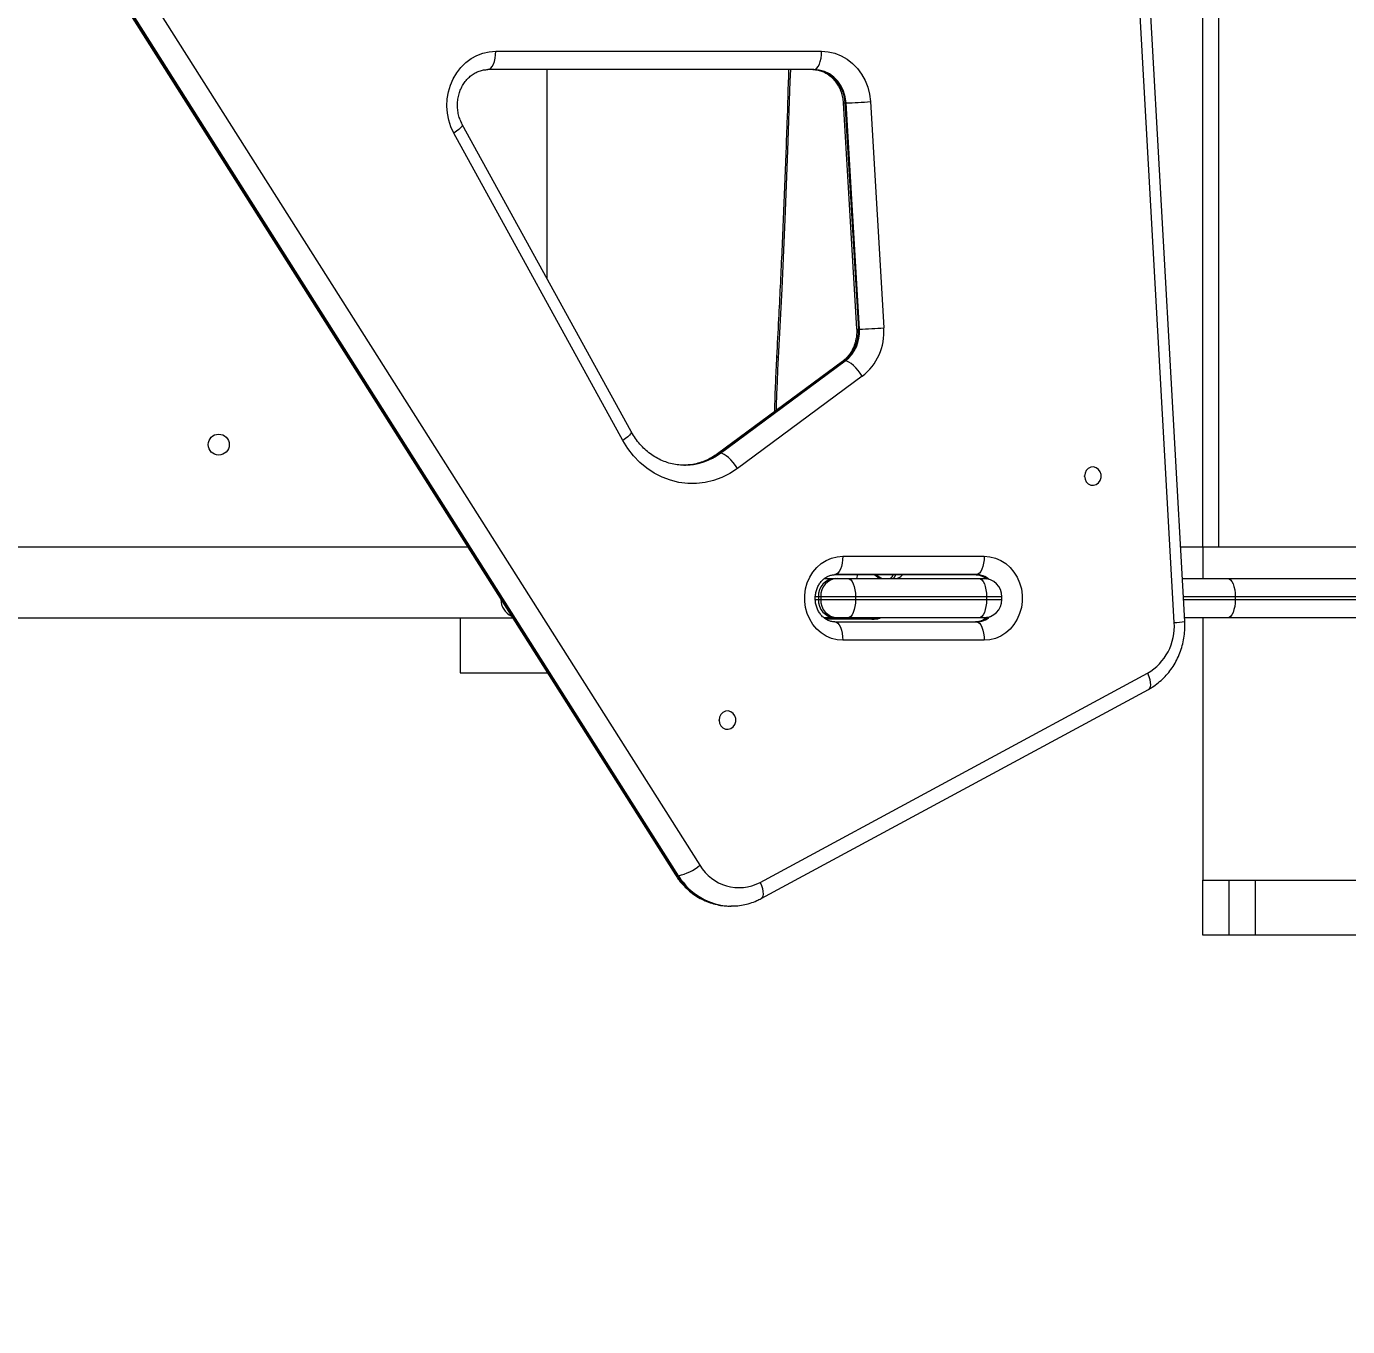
# Model space of a CAD drawing. Header units: millimetres. Extents: x -5609 to 5139, y -3980 to 3221.
# Drawn here: x -1968 to -1465, y -393 to 102 of the extents above; entities that cross this region are included whole.
import ezdxf

# ---------------------------------------------------------------- set-up
doc = ezdxf.new("R2010")
doc.units = ezdxf.units.MM
for name, color, linetype in [('DIKOM_ОБЪЕКТ', 7, 'Continuous'), ('DIKOM_РАЗМЕР_ЗОНА', 7, 'Continuous'), ('DIKOM_РАЗМЕР_ОБЪЕКТА', 7, 'Continuous')]:
    doc.layers.add(name, color=color, linetype=linetype)
doc.styles.add('style1', font='arial.ttf', dxfattribs={"width": 0.8})
doc.dimstyles.new('1-50', dxfattribs={"dimtxt": 300, "dimasz": 200, "dimexe": 100, "dimexo": 0, "dimgap": 100, "dimtad": 1, "dimtxsty": 'style1', "dimcen": 200, "dimclrd": 7, "dimclre": 7, "dimclrt": 7, "dimadec": 1, "dimazin": 2, "dimtfac": 1, "dimtmove": 0, "dimatfit": 2, "dimfxl": 0, "dimlwd": 25, "dimlwe": 18, "dimarcsym": 0})

# ---------------------------------------------------------------- blocks, each defined once
blk = doc.blocks.new('A$Cc336a1e3')
at = {"color": 7, "linetype": 'Continuous', "lineweight": 15}
for p, q in [((1300, 1176.9), (1300, 1822.9)), ((1289.06, 1148.11), (1273.24, 1430.27)), ((1293.09, 1148.5), (1277.27, 1430.66)), ((884.13, 1409.62), (1108.32, 1055.63)), ((874.83, 1405.88), (1099.02, 1051.89)), ((875.55, 1405.62), (1099.73, 1051.62)), ((1100.16, 1051.62), (875.97, 1405.62)), ((1030.55, 1365.82), (1154.72, 1365.83)), ((1151.76, 1358.83), (1027.59, 1358.82)), ((1050, 1358.82), (1050, 1279.35)), ((1162.95, 1346.19), (1168.06, 1259.98)), ((1163.6, 1346.15), (1164.03, 1346.15)), ((1163.6, 1346.15), (1168.72, 1259.93)), ((1169.14, 1259.93), (1164.03, 1346.15)), ((1173.32, 1346.61), (1178.43, 1260.39)), ((1078.97, 1217.48), (1014.61, 1334.59)), ((1082.15, 1220.85), (1017.79, 1337.96)), ((1168.72, 1259.93), (1169.14, 1259.93)), ((1162.66, 1247.59), (1115.08, 1212.44)), ((1163.29, 1247.78), (1115.71, 1212.63)), ((1116.13, 1212.63), (1163.71, 1247.78)), ((1163.29, 1247.78), (1163.71, 1247.78)), ((1170.2, 1241.96), (1122.62, 1206.81)), ((1115.71, 1212.63), (1116.13, 1212.63)), ((1254.91, 1203.77), (1254.91, 1204.04)), ((194.82, 1176.9), (1019.85, 1176.9)), ((1162.75, 1173.34), (1216.68, 1173.34)), ((1291.5, 1176.9), (1300, 1176.9)), ((1300, 1176.9), (1400, 1176.9)), ((1155.83, 1164.9), (1159.84, 1164.9)), ((1213.72, 1166.34), (1159.8, 1166.34)), ((1159.8, 1166.34), (1213.3, 1166.34)), ((1159.84, 1164.9), (1160.72, 1164.9)), ((1160.72, 1164.9), (1164.69, 1164.9)), ((1164.69, 1164.9), (1214.65, 1164.9)), ((1213.3, 1166.34), (1213.72, 1166.34)), ((1214.65, 1164.9), (1216.39, 1164.9)), ((1216.39, 1164.9), (1217.18, 1164.9)), ((1217.03, 1165.09), (1217.03, 1164.9)), ((1292.17, 1164.9), (1309.41, 1164.9)), ((1309.41, 1164.9), (1390.59, 1164.9)), ((1154.38, 1157.9), (1153.49, 1157.9)), ((1153.49, 1157.9), (1153.49, 1156.9)), ((1167.62, 1157.9), (1154.38, 1157.9)), ((1154.38, 1157.9), (1154.38, 1156.9)), ((1167.62, 1157.9), (1167.62, 1156.9)), ((1217.58, 1157.9), (1167.62, 1157.9)), ((1217.58, 1157.9), (1217.58, 1156.9)), ((1223.39, 1156.9), (1223.39, 1157.9)), ((1312.34, 1157.9), (1312.34, 1156.9)), ((1387.66, 1157.9), (1312.34, 1157.9)), ((1032.51, 1156.91), (1032.51, 1156.9)), ((1153.49, 1156.9), (1154.38, 1156.9)), ((1154.38, 1156.9), (1167.62, 1156.9)), ((1167.62, 1156.9), (1217.58, 1156.9)), ((1312.34, 1156.9), (1387.66, 1156.9)), ((194.82, 1149.9), (1036.95, 1149.9)), ((1017, 1149.9), (1017, 1128.9)), ((1159.84, 1149.9), (1155.74, 1149.9)), ((1173.87, 1149.44), (1156.27, 1149.44)), ((1159.8, 1148.34), (1213.72, 1148.34)), ((1160.72, 1149.9), (1159.84, 1149.9)), ((1164.69, 1149.9), (1160.72, 1149.9)), ((1214.65, 1149.9), (1164.69, 1149.9)), ((1173.87, 1149.44), (1174.78, 1149.44)), ((1213.3, 1148.34), (1213.72, 1148.34)), ((1216.39, 1149.9), (1214.65, 1149.9)), ((1217.33, 1149.9), (1216.39, 1149.9)), ((1309.41, 1149.9), (1293.01, 1149.9)), ((1300, 1149.9), (1300, 1049.9)), ((1390.59, 1149.9), (1309.41, 1149.9)), ((1216.68, 1141.34), (1162.75, 1141.34)), ((1017, 1128.9), (1050.24, 1128.9)), ((1131.28, 1049.08), (1278.87, 1128.79)), ((1131.65, 1042.92), (1279.24, 1122.63)), ((1115.68, 1110.77), (1115.68, 1111.04)), ((1099.73, 1051.62), (1100.16, 1051.62)), ((1300, 1028.9), (1300, 1049.9)), ((1300, 1049.9), (1400, 1049.9)), ((1310, 1028.9), (1310, 1049.9)), ((1320, 1028.9), (1320, 1049.9)), ((1119.67, 1040.04), (1119.88, 1040.03)), ((1119.88, 1040.03), (1120.31, 1040.03)), ((1310, 1028.9), (1300, 1028.9)), ((1320, 1028.9), (1310, 1028.9)), ((1420, 1028.9), (1320, 1028.9))]:
    blk.add_line(p, q, dxfattribs=at)
at = {"color": 8, "linetype": 'Continuous', "lineweight": 15}
for p, q in [((1306, 1822.9), (1306, 1176.9)), ((1300, 1176.9), (1300, 1164.9)), ((1168.13, 1164.9), (1168.55, 1166.34)), ((1153.49, 1157.9), (1152.48, 1157.9)), ((1223.39, 1157.9), (1217.58, 1157.9)), ((1312.34, 1157.9), (1292.56, 1157.9)), ((1032.51, 1156.9), (1032.51, 1156.9)), ((1152.45, 1156.9), (1153.49, 1156.9)), ((1217.58, 1156.9), (1223.39, 1156.9)), ((1292.62, 1156.9), (1312.34, 1156.9))]:
    blk.add_line(p, q, dxfattribs=at)
at = {"color": 7, "linetype": 'Continuous', "lineweight": 15, "flags": 128}
for points in [[(1014.61, 1334.59), (1013.48, 1337), (1012.64, 1339.56), (1012.12, 1342.22), (1011.92, 1344.92), (1012.04, 1347.64), (1012.49, 1350.31), (1013.25, 1352.89), (1014.31, 1355.34), (1015.66, 1357.62), (1017.27, 1359.68), (1019.11, 1361.48), (1021.14, 1363.01), (1023.35, 1364.22), (1025.68, 1365.1), (1028.09, 1365.64), (1030.55, 1365.82)], [(1027.59, 1358.82), (1028.17, 1358.95), (1028.72, 1359.35), (1029.23, 1360), (1029.68, 1360.87), (1030.05, 1361.93), (1030.32, 1363.14), (1030.49, 1364.45), (1030.55, 1365.82)], [(1151.76, 1358.83), (1152.34, 1358.96), (1152.89, 1359.36), (1153.4, 1360.01), (1153.85, 1360.88), (1154.22, 1361.94), (1154.49, 1363.15), (1154.66, 1364.46), (1154.72, 1365.83)], [(1154.72, 1365.83), (1157.26, 1365.64), (1159.76, 1365.06), (1162.16, 1364.12), (1164.42, 1362.82), (1166.5, 1361.2), (1168.36, 1359.28), (1169.96, 1357.09), (1171.28, 1354.69), (1172.29, 1352.1), (1172.98, 1349.4), (1173.32, 1346.61)], [(1151.34, 1358.83), (1153.38, 1358.64), (1155.37, 1358.08), (1157.25, 1357.16), (1158.96, 1355.9), (1160.46, 1354.35), (1161.71, 1352.55), (1162.66, 1350.55), (1163.3, 1348.39), (1163.6, 1346.15)], [(1164.03, 1346.15), (1163.72, 1348.39), (1163.08, 1350.55), (1162.13, 1352.55), (1160.88, 1354.35), (1159.39, 1355.9), (1157.67, 1357.16), (1155.8, 1358.08), (1153.81, 1358.64), (1151.76, 1358.83)], [(1170.2, 1241.96), (1169.45, 1243.1), (1168.62, 1244.19), (1167.74, 1245.19), (1166.84, 1246.07), (1165.95, 1246.8), (1165.11, 1247.34), (1164.36, 1247.67), (1163.71, 1247.78)], [(1122.62, 1206.81), (1119.76, 1204.94), (1116.73, 1203.41), (1113.57, 1202.25), (1110.32, 1201.48), (1107.01, 1201.09), (1103.68, 1201.1), (1100.37, 1201.5), (1097.12, 1202.3), (1093.96, 1203.47), (1090.94, 1205.01), (1088.08, 1206.91), (1085.43, 1209.13), (1083.01, 1211.65), (1080.85, 1214.44), (1078.97, 1217.48)], [(1122.62, 1206.81), (1121.88, 1207.95), (1121.05, 1209.04), (1120.16, 1210.04), (1119.26, 1210.93), (1118.37, 1211.65), (1117.54, 1212.19), (1116.78, 1212.52), (1116.13, 1212.63)], [(1102.46, 1208.04), (1102.78, 1208.05), (1102.89, 1208.05)], [(1254.91, 1203.9), (1255.08, 1202.77), (1255.58, 1201.75), (1256.34, 1200.97), (1257.3, 1200.51), (1258.34, 1200.42), (1259.35, 1200.7), (1260.23, 1201.33), (1260.87, 1202.24), (1261.21, 1203.33), (1261.21, 1204.48), (1260.87, 1205.57), (1260.23, 1206.48), (1259.35, 1207.11), (1258.34, 1207.39), (1257.3, 1207.3), (1256.34, 1206.83), (1255.58, 1206.05), (1255.08, 1205.04), (1254.91, 1203.9)], [(1162.75, 1141.34), (1160.59, 1141.51), (1158.48, 1142.05), (1156.46, 1142.92), (1154.59, 1144.12), (1152.89, 1145.61), (1151.42, 1147.36), (1150.2, 1149.34), (1149.26, 1151.49), (1148.62, 1153.78), (1148.29, 1156.14), (1148.29, 1158.53), (1148.62, 1160.9), (1149.26, 1163.18), (1150.2, 1165.34), (1151.42, 1167.31), (1152.89, 1169.06), (1154.59, 1170.56), (1156.46, 1171.75), (1158.48, 1172.63), (1160.59, 1173.16), (1162.75, 1173.34)], [(1162.75, 1173.34), (1162.7, 1171.97), (1162.53, 1170.66), (1162.26, 1169.45), (1161.89, 1168.39), (1161.44, 1167.52), (1160.93, 1166.87), (1160.37, 1166.47), (1159.8, 1166.34)], [(1216.68, 1173.34), (1216.62, 1171.97), (1216.45, 1170.66), (1216.18, 1169.45), (1215.81, 1168.39), (1215.36, 1167.52), (1214.85, 1166.87), (1214.3, 1166.47), (1213.72, 1166.34)], [(1216.68, 1173.34), (1218.84, 1173.16), (1220.95, 1172.63), (1222.97, 1171.75), (1224.85, 1170.56), (1226.54, 1169.06), (1228.02, 1167.31), (1229.24, 1165.34), (1230.18, 1163.18), (1230.82, 1160.9), (1231.14, 1158.53), (1231.14, 1156.14), (1230.82, 1153.78), (1230.18, 1151.49), (1229.24, 1149.34), (1228.02, 1147.36), (1226.54, 1145.61), (1224.85, 1144.12), (1222.97, 1142.92), (1220.95, 1142.05), (1218.84, 1141.51), (1216.68, 1141.34)], [(1164.69, 1164.9), (1165.27, 1164.77), (1165.82, 1164.37), (1166.32, 1163.72), (1166.77, 1162.85), (1167.13, 1161.79), (1167.4, 1160.58), (1167.57, 1159.27), (1167.62, 1157.9)], [(1214.65, 1164.9), (1215.22, 1164.77), (1215.77, 1164.37), (1216.28, 1163.72), (1216.72, 1162.85), (1217.08, 1161.79), (1217.35, 1160.58), (1217.52, 1159.27), (1217.58, 1157.9)], [(1309.41, 1164.9), (1309.98, 1164.77), (1310.53, 1164.37), (1311.04, 1163.72), (1311.48, 1162.85), (1311.85, 1161.79), (1312.12, 1160.58), (1312.29, 1159.27), (1312.34, 1157.9)], [(1167.62, 1156.9), (1167.57, 1155.54), (1167.4, 1154.22), (1167.13, 1153.01), (1166.77, 1151.95), (1166.32, 1151.08), (1165.82, 1150.44), (1165.27, 1150.04), (1164.69, 1149.9)], [(1217.58, 1156.9), (1217.52, 1155.54), (1217.35, 1154.22), (1217.08, 1153.01), (1216.72, 1151.95), (1216.28, 1151.08), (1215.77, 1150.44), (1215.22, 1150.04), (1214.65, 1149.9)], [(1312.34, 1156.9), (1312.29, 1155.54), (1312.12, 1154.22), (1311.85, 1153.01), (1311.48, 1151.95), (1311.04, 1151.08), (1310.53, 1150.44), (1309.98, 1150.04), (1309.41, 1149.9)], [(1159.8, 1148.34), (1160.37, 1148.2), (1160.93, 1147.8), (1161.44, 1147.16), (1161.89, 1146.29), (1162.26, 1145.23), (1162.53, 1144.01), (1162.7, 1142.7), (1162.75, 1141.34)], [(1213.72, 1148.34), (1214.3, 1148.2), (1214.85, 1147.8), (1215.36, 1147.16), (1215.81, 1146.29), (1216.18, 1145.23), (1216.45, 1144.01), (1216.62, 1142.7), (1216.68, 1141.34)], [(1115.68, 1110.9), (1115.85, 1109.77), (1116.35, 1108.75), (1117.11, 1107.97), (1118.07, 1107.51), (1119.11, 1107.42), (1120.12, 1107.7), (1121, 1108.33), (1121.64, 1109.24), (1121.98, 1110.33), (1121.98, 1111.48), (1121.64, 1112.57), (1121, 1113.48), (1120.12, 1114.11), (1119.11, 1114.39), (1118.07, 1114.3), (1117.11, 1113.83), (1116.35, 1113.05), (1115.85, 1112.04), (1115.68, 1110.9)]]:
    blk.add_lwpolyline(points, dxfattribs=at)
at = {"color": 8, "linetype": 'Continuous', "lineweight": 15, "flags": 128}
for points in [[(1142.81, 1358.83), (1142.67, 1354.4), (1141.78, 1328), (1140.73, 1301.64), (1139.54, 1275.31), (1138.2, 1249.02)], [(1017.79, 1337.96), (1017.8, 1337.95), (1017.81, 1337.61), (1017.58, 1337.16), (1017.13, 1336.61), (1016.46, 1335.98), (1015.62, 1335.3), (1014.61, 1334.59)], [(1138.2, 1249.02), (1137.96, 1244.4), (1137.76, 1239.77), (1137.59, 1235.14), (1137.45, 1230.5), (1137.41, 1228.94)], [(1138.2, 1249.02), (1137.75, 1249.19), (1137.56, 1249.36), (1137.55, 1249.4)], [(1163.29, 1247.78), (1162.78, 1247.67), (1162.66, 1247.59)], [(1082.15, 1220.85), (1082.16, 1220.83), (1082.17, 1220.49), (1081.94, 1220.04), (1081.49, 1219.49), (1080.82, 1218.87), (1079.97, 1218.18), (1078.97, 1217.48)], [(1115.71, 1212.63), (1115.2, 1212.52), (1115.09, 1212.45)], [(1174.89, 1149.9), (1174.4, 1149.57), (1173.87, 1149.44)], [(1174.78, 1149.44), (1175.31, 1149.57), (1175.79, 1149.9)], [(1278.87, 1128.79), (1279.36, 1127.57), (1279.72, 1126.39), (1279.92, 1125.3), (1279.98, 1124.35), (1279.88, 1123.56), (1279.62, 1122.98), (1279.24, 1122.63)], [(1099.73, 1051.62), (1099.26, 1051.7), (1099.02, 1051.89)], [(1131.28, 1049.08), (1131.77, 1047.86), (1132.13, 1046.68), (1132.33, 1045.59), (1132.39, 1044.64), (1132.29, 1043.86), (1132.03, 1043.28), (1131.65, 1042.92)]]:
    blk.add_lwpolyline(points, dxfattribs=at)
at = {"color": 7, "linetype": 'Continuous', "lineweight": 15}
blk.add_circle((925, 1215.9), 4, dxfattribs=at)
at = {"color": 8, "linetype": 'Continuous', "lineweight": 15}
for centre, radius, start, end in [((1163.36, 1347.46), 1.33, 251.9443, 280.6739), ((1168.47, 1261.23), 1.32, 251.8592, 280.7387), ((1101.94, 1231), 22.96, 270.7919, 306.8462), ((1102.33, 1231.1), 23.05, 271.379, 306.7762), ((1179.54, 1170.66), 6.25, 223.7415, 246.9984), ((1178.36, 1167.69), 3.92, 314.7009, 339.7773), ((1179.26, 1167.69), 3.93, 314.7087, 339.7694), ((1213.26, 1158.69), 7.65, 52.1486, 89.7146), ((1213.66, 1158.62), 7.72, 50.1704, 89.5432), ((1213.24, 1156.06), 7.72, 270.4596, 309.9635), ((1213.65, 1156.08), 7.75, 270.5029, 312.3335), ((1288.11, 1178.85), 30.76, 271.7761, 279.3249), ((1120.23, 1063.95), 23.92, 211.0231, 268.648), ((1120.69, 1064.01), 23.98, 211.1088, 268.7716)]:
    blk.add_arc(centre, radius, start, end, dxfattribs=at)
at = {"color": 7, "linetype": 'Continuous', "lineweight": 15}
for centre, radius, start, end in [((1160.28, 1517.07), 170.96, 271.2572, 274.3745), ((1154.7, 1258.9), 14.06, 307.6782, 4.2019), ((1155.12, 1258.9), 14.05, 307.6768, 4.2034), ((1165.39, 1430.87), 170.98, 271.2574, 274.3744), ((1157.17, 1258.83), 21.31, 307.6777, 4.202), ((1160.18, 1158.22), 6.7, 92.9522, 182.6749), ((1161.07, 1158.22), 6.7, 92.9522, 182.6749), ((1216.39, 1157.9), 7, 0, 90), ((1039.51, 1156.9), 7, 180, 244.7298), ((1160.18, 1156.59), 6.7, 177.3251, 267.0478), ((1161.07, 1156.59), 6.7, 177.3251, 267.0478), ((1216.39, 1156.9), 7, 270, 0), ((1268.61, 1146.55), 20.51, 300.0346, 4.3619), ((1096.36, 1069.65), 18.42, 281.8877, 310.4559), ((1123.23, 1064.41), 17.31, 210.4582, 297.7168)]:
    blk.add_arc(centre, radius, start, end, dxfattribs=at)
at = {"color": 8, "linetype": 'Continuous', "lineweight": 15}
for centre, major_axis, ratio, start_param, end_param in [((1179.89, 1171.44), (-1.15, 6.92), 0.901802, 2.240042, 2.628347), ((1173.66, 1156.44), (-1.14, 6.92), 0.901809, 2.628152, 2.99366)]:
    blk.add_ellipse(centre, major_axis=major_axis, ratio=ratio, start_param=start_param, end_param=end_param, dxfattribs=at)
at = {"color": 7, "linetype": 'Continuous', "lineweight": 15}
for points, knots in [([(1017.79, 1337.96), (1017.65, 1338.22), (1017.22, 1339.06), (1016.63, 1340.58), (1016.15, 1342.54), (1015.93, 1344.57), (1015.97, 1346.6), (1016.27, 1348.6), (1016.83, 1350.52), (1017.62, 1352.32), (1018.63, 1353.95), (1019.82, 1355.39), (1021.18, 1356.61), (1022.67, 1357.59), (1024.27, 1358.29), (1025.92, 1358.73), (1027.04, 1358.79), (1027.59, 1358.82)], [0, 0, 0, 0, 0.030872, 0.099556, 0.168018, 0.236206, 0.30423, 0.372174, 0.440105, 0.508125, 0.576376, 0.645037, 0.714351, 0.784614, 0.856139, 0.929159, 1, 1, 1, 1]), ([(1142.14, 1358.83), (1141.93, 1352), (1141.46, 1336.87), (1140.58, 1313.46), (1139.52, 1288.6), (1138.5, 1267.25), (1137.8, 1254.19), (1137.55, 1249.4)], [0, 0, 0, 0, 0.186685, 0.413863, 0.641041, 0.868217, 1, 1, 1, 1]), ([(1151.34, 1358.83), (1151.57, 1358.82), (1152.4, 1358.8), (1153.81, 1358.57), (1155.51, 1357.98), (1157.12, 1357.08), (1158.59, 1355.92), (1159.89, 1354.52), (1160.99, 1352.91), (1161.87, 1351.13), (1162.51, 1349.22), (1162.84, 1347.55), (1162.92, 1346.54), (1162.95, 1346.19)], [0, 0, 0, 0, 0.042898, 0.149553, 0.255558, 0.359767, 0.461857, 0.562024, 0.66067, 0.758219, 0.85501, 0.951292, 1, 1, 1, 1]), ([(1168.06, 1259.98), (1168.07, 1259.67), (1168.11, 1258.68), (1168, 1257.02), (1167.61, 1255.04), (1166.97, 1253.16), (1166.11, 1251.41), (1165.03, 1249.84), (1163.87, 1248.56), (1163.03, 1247.89), (1162.66, 1247.59)], [0, 0, 0, 0, 0.062593, 0.199586, 0.336598, 0.473647, 0.610966, 0.748849, 0.887721, 1, 1, 1, 1]), ([(1137.55, 1249.4), (1137.46, 1247.7), (1137.21, 1242.8), (1136.93, 1235.82), (1136.8, 1230.52), (1136.75, 1228.45)], [0, 0, 0, 0, 0.243178, 0.704875, 1, 1, 1, 1]), ([(1102.86, 1208.08), (1102.67, 1208.06), (1101.62, 1208), (1099.7, 1208.19), (1097.16, 1208.66), (1094.67, 1209.47), (1092.28, 1210.57), (1090, 1211.96), (1087.87, 1213.62), (1085.91, 1215.52), (1084.15, 1217.65), (1082.93, 1219.46), (1082.31, 1220.56), (1082.15, 1220.85)], [0, 0, 0, 0, 0.023917, 0.129878, 0.23586, 0.341583, 0.446851, 0.55154, 0.655621, 0.759118, 0.862088, 0.964614, 1, 1, 1, 1]), ([(1115.08, 1212.44), (1114.74, 1212.2), (1113.68, 1211.45), (1111.81, 1210.36), (1109.43, 1209.32), (1106.96, 1208.58), (1104.55, 1208.13), (1102.97, 1208.09), (1102.25, 1208.07)], [0, 0, 0, 0, 0.087359, 0.273737, 0.46085, 0.649123, 0.838516, 1, 1, 1, 1]), ([(1159.8, 1148.34), (1159.63, 1148.34), (1159, 1148.36), (1157.92, 1148.57), (1156.59, 1149.15), (1155.38, 1150.02), (1154.32, 1151.13), (1153.46, 1152.44), (1152.82, 1153.92), (1152.41, 1155.5), (1152.25, 1157.14), (1152.35, 1158.78), (1152.69, 1160.36), (1153.27, 1161.84), (1154.04, 1163.15), (1154.98, 1164.28), (1156.06, 1165.18), (1157.25, 1165.84), (1158.51, 1166.26), (1159.36, 1166.31), (1159.8, 1166.34)], [0, 0, 0, 0, 0.023446, 0.088615, 0.152468, 0.213542, 0.272047, 0.328742, 0.384281, 0.43912, 0.493551, 0.547772, 0.601923, 0.656136, 0.710625, 0.765689, 0.821753, 0.87938, 0.939227, 1, 1, 1, 1]), ([(1183.43, 1164.9), (1183.5, 1164.92), (1184.02, 1165.07), (1184.81, 1165.54), (1185.41, 1166.09), (1185.67, 1166.34)], [0, 0, 0, 0, 0.086054, 0.598754, 1, 1, 1, 1]), ([(1213.3, 1166.34), (1213.46, 1166.33), (1214.09, 1166.32), (1215.18, 1166.09), (1216.45, 1165.56), (1217.21, 1164.97), (1217.56, 1164.71)], [0, 0, 0, 0, 0.114051, 0.431076, 0.741701, 1, 1, 1, 1]), ([(1174.78, 1149.44), (1175.22, 1149.46), (1176.05, 1149.5), (1176.84, 1149.77), (1177.2, 1149.9)], [0, 0, 0, 0, 0.537533, 1, 1, 1, 1]), ([(1217.8, 1150.19), (1217.54, 1149.96), (1216.93, 1149.41), (1215.84, 1148.84), (1214.59, 1148.41), (1213.73, 1148.36), (1213.3, 1148.34)], [0, 0, 0, 0, 0.184282, 0.448004, 0.721878, 1, 1, 1, 1]), ([(1279.24, 1122.63), (1279.74, 1122.91), (1281.04, 1123.65), (1283.01, 1125.08), (1285.11, 1126.95), (1287, 1129.05), (1288.68, 1131.37), (1290.11, 1133.87), (1291.28, 1136.52), (1292.19, 1139.3), (1292.8, 1142.17), (1293.12, 1145.04), (1293.16, 1147.16), (1293.1, 1148.3), (1293.09, 1148.5)], [0, 0, 0, 0, 0.056729, 0.148521, 0.240491, 0.33275, 0.425303, 0.518136, 0.611221, 0.704526, 0.798016, 0.891657, 0.980558, 1, 1, 1, 1]), ([(1099.02, 1051.89), (1099.34, 1051.41), (1100.19, 1050.12), (1101.76, 1048.2), (1103.79, 1046.19), (1106.01, 1044.43), (1108.39, 1042.94), (1110.91, 1041.75), (1113.53, 1040.85), (1116.22, 1040.28), (1118.27, 1040.03), (1119.42, 1040.06), (1119.66, 1040.07)], [0, 0, 0, 0, 0.06826, 0.182184, 0.29598, 0.409442, 0.522522, 0.635198, 0.747475, 0.859383, 0.970987, 1, 1, 1, 1]), ([(1120.17, 1040.07), (1120.82, 1040.07), (1122.37, 1040.06), (1124.81, 1040.42), (1127.46, 1041.09), (1129.75, 1041.95), (1131.11, 1042.65), (1131.65, 1042.92)], [0, 0, 0, 0, 0.161542, 0.390206, 0.6188, 0.847549, 1, 1, 1, 1])]:
    blk.add_open_spline(points, degree=3, knots=knots, dxfattribs=at)
blk = doc.blocks.new('*D1')
at = {"layer": 'Defpoints', "color": 0, "transparency": 16777216}
for p in [(791.33, 1721.44), (-4598.5, -1272.9), (790.33, -1272.9)]:
    blk.add_point(p, dxfattribs=at)
at = {"layer": 'DIKOM_РАЗМЕР_ОБЪЕКТА', "color": 7, "lineweight": 18, "transparency": 16777216}
for p, q in [((791.33, 1721.44), (-4698.5, 1721.44)), ((790.33, -1272.9), (-4698.5, -1272.9))]:
    blk.add_line(p, q, dxfattribs=at)
at = {"layer": 'DIKOM_РАЗМЕР_ОБЪЕКТА', "color": 7, "lineweight": 25, "transparency": 16777216}
blk.add_line((-4598.5, 1521.44), (-4598.5, -1072.9), dxfattribs=at)
at = {"layer": 'DIKOM_РАЗМЕР_ОБЪЕКТА', "color": 7, "transparency": 16777216}
for points in [[(-4631.83, 1521.44), (-4565.17, 1521.44), (-4598.5, 1721.44)], [(-4631.83, -1072.9), (-4565.17, -1072.9), (-4598.5, -1272.9)]]:
    blk.add_solid(points, dxfattribs=at)
at = {"layer": 'DIKOM_РАЗМЕР_ОБЪЕКТА', "color": 7, "transparency": 16777216, "insert": (-4851.77, 224.27), "char_height": 300, "attachment_point": 5, "rotation": 90, "style": 'style1'}
blk.add_mtext('3000', dxfattribs=at)
blk = doc.blocks.new('*D2')
at = {"layer": 'Defpoints', "color": 0, "transparency": 16777216}
for p in [(-5158.5, 3221.44), (639.33, 3221.44), (2080.28, -2772.9)]:
    blk.add_point(p, dxfattribs=at)
at = {"layer": 'DIKOM_РАЗМЕР_ЗОНА', "color": 7, "lineweight": 18, "transparency": 16777216}
for p, q in [((639.33, 3221.44), (-5258.5, 3221.44)), ((2080.28, -2772.9), (-5258.5, -2772.9))]:
    blk.add_line(p, q, dxfattribs=at)
at = {"layer": 'DIKOM_РАЗМЕР_ЗОНА', "color": 7, "lineweight": 25, "transparency": 16777216}
blk.add_line((-5158.5, -2572.9), (-5158.5, 3021.44), dxfattribs=at)
at = {"layer": 'DIKOM_РАЗМЕР_ЗОНА', "color": 7, "transparency": 16777216}
for points in [[(-5191.83, 3021.44), (-5125.17, 3021.44), (-5158.5, 3221.44)], [(-5191.83, -2572.9), (-5125.17, -2572.9), (-5158.5, -2772.9)]]:
    blk.add_solid(points, dxfattribs=at)
at = {"layer": 'DIKOM_РАЗМЕР_ЗОНА', "color": 7, "transparency": 16777216, "insert": (-5411.67, 224.27), "char_height": 300, "attachment_point": 5, "rotation": 90, "style": 'style1'}
blk.add_mtext('6000', dxfattribs=at)
blk = doc.blocks.new('*D3')
at = {"layer": 'Defpoints', "color": 0, "transparency": 16777216}
for p in [(3639.92, 380.08), (-2820.17, -123), (3639.92, -3311)]:
    blk.add_point(p, dxfattribs=at)
at = {"layer": 'DIKOM_РАЗМЕР_ОБЪЕКТА', "color": 7, "lineweight": 18, "transparency": 16777216}
for p, q in [((3639.92, 380.08), (3639.92, -3411)), ((-2820.17, -123), (-2820.17, -3411))]:
    blk.add_line(p, q, dxfattribs=at)
at = {"layer": 'DIKOM_РАЗМЕР_ОБЪЕКТА', "color": 7, "lineweight": 25, "transparency": 16777216}
blk.add_line((-2620.17, -3311), (3439.92, -3311), dxfattribs=at)
at = {"layer": 'DIKOM_РАЗМЕР_ОБЪЕКТА', "color": 7, "transparency": 16777216}
for points in [[(-2620.17, -3277.67), (-2620.17, -3344.33), (-2820.17, -3311)], [(3439.92, -3277.67), (3439.92, -3344.33), (3639.92, -3311)]]:
    blk.add_solid(points, dxfattribs=at)
at = {"layer": 'DIKOM_РАЗМЕР_ОБЪЕКТА', "color": 7, "transparency": 16777216, "insert": (300, -3057.83), "char_height": 300, "attachment_point": 5, "style": 'style1'}
blk.add_mtext('6450', dxfattribs=at)

msp = doc.modelspace()

# ---------------------------------------------------------------- block references
at = {"layer": 'DIKOM_ОБЪЕКТ'}
msp.add_blockref('A$Cc336a1e3', (-2820.166, -1272.903), dxfattribs=at)

# ---------------------------------------------------------------- dimensions: what is measured, and where the dimension line sits
at = {"layer": 'DIKOM_РАЗМЕР_ЗОНА'}
dim = msp.add_linear_dim(base=(-5158.5, 3221.444), p1=(2080.276, -2772.903), p2=(639.334, 3221.444), angle=90, text='6000', dimstyle='1-50', dxfattribs=at)
dim.commit()
dim.dimension.update_dxf_attribs({"geometry": '*D2', "text_midpoint": (-5158.5, 224.27), "dimtype": 160})
at = {"layer": 'DIKOM_РАЗМЕР_ОБЪЕКТА'}
dim = msp.add_linear_dim(base=(-4598.5, -1272.903), p1=(791.335, 1721.444), p2=(790.335, -1272.903), angle=90, text='3000', dimstyle='1-50', dxfattribs=at)
dim.commit()
dim.dimension.update_dxf_attribs({"geometry": '*D1', "text_midpoint": (-4598.5, 224.27), "dimtype": 160})
dim = msp.add_linear_dim(base=(3639.915, -3311), p1=(-2820.166, -123), p2=(3639.915, 380.085), text='6450', dimstyle='1-50', dxfattribs=at)
dim.commit()
dim.dimension.update_dxf_attribs({"geometry": '*D3', "text_midpoint": (300, -3311), "dimtype": 160})

doc.saveas('drawing.dxf')
